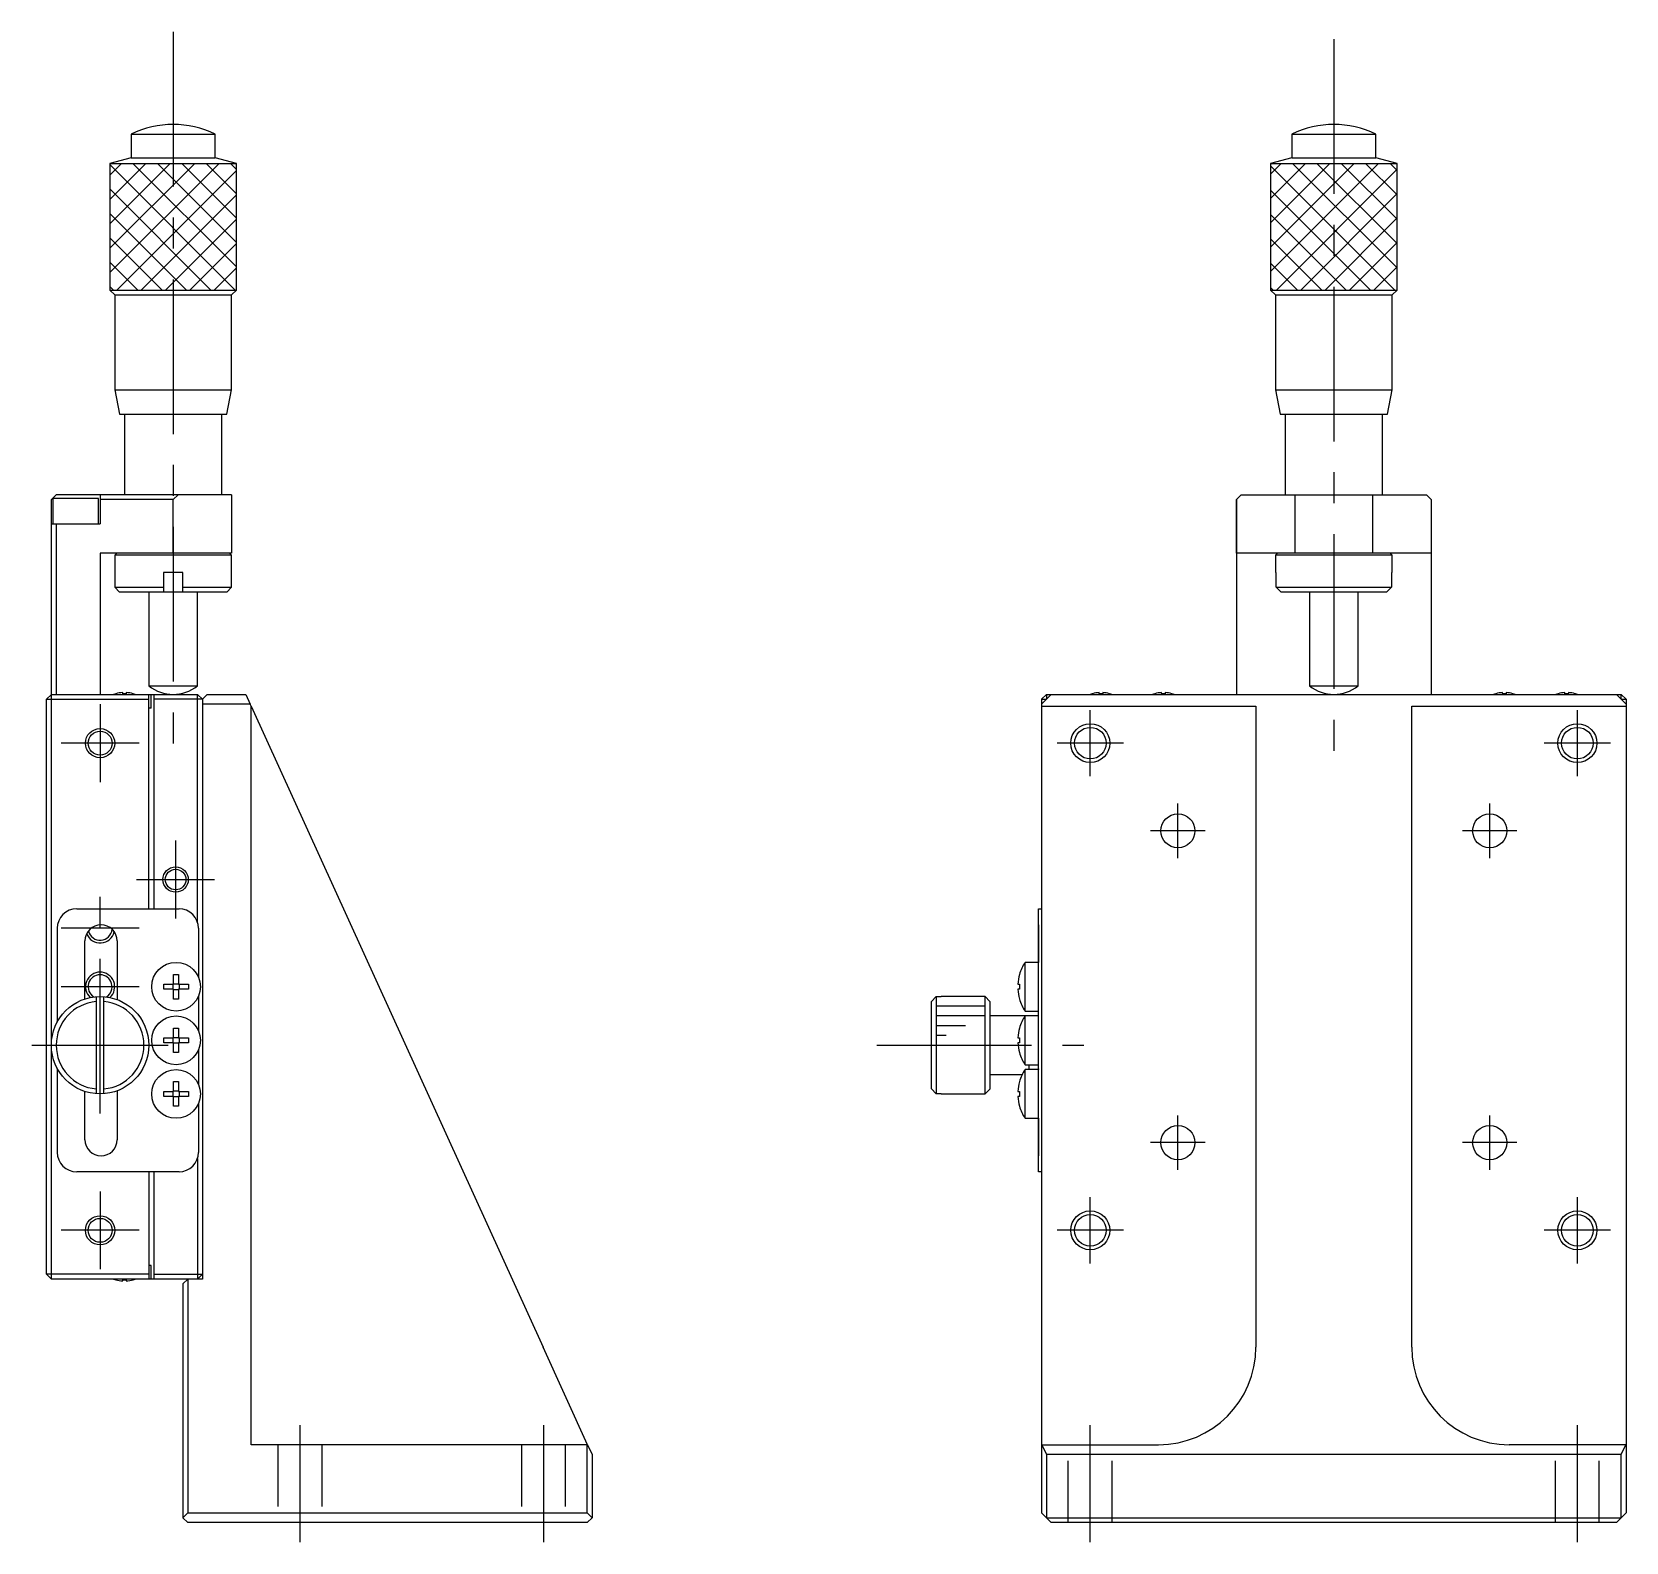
# Model space of a CAD drawing. Extents: x 0 to 348, y -8 to 312.
# Drawn here: x 184.5 to 348.1, y 94 to 249 of the extents above; entities that cross this region are included whole.
import ezdxf

# ---------------------------------------------------------------- set-up
doc = ezdxf.new("R2010")
doc.units = 0
doc.header["$LTSCALE"] = 0.5
doc.linetypes.add('CENTER', pattern=[50.8, 31.75, -6.35, 6.35, -6.35])
doc.linetypes.add('DASHED', pattern=[19.05, 12.7, -6.35])
for name, color, linetype in [('MSM_CENTER', 1, 'CENTER'), ('MSM_CONTINUOUS', 7, 'CONTINUOUS'), ('MSM_DASHED', 4, 'DASHED'), ('MSM_NARROW', 5, 'CONTINUOUS')]:
    doc.layers.add(name, color=color, linetype=linetype)

msp = doc.modelspace()

# ---------------------------------------------------------------- linework, layer by layer
at = {"layer": 'MSM_CENTER'}
for p, q in [((199.017079, 248.993005), (199.017079, 175.243005)), ((318.146709, 248.243005), (318.146709, 174.743005)), ((191.51708, 179.993001), (191.51708, 171.993002)), ((293.146706, 172.593009), (293.146706, 179.393009)), ((343.146706, 172.593009), (343.146706, 179.393009)), ((195.517078, 175.993002), (187.51708, 175.993002)), ((296.546706, 175.993009), (289.746706, 175.993009)), ((346.546706, 175.993009), (339.746706, 175.993009)), ((302.146706, 164.193009), (302.146706, 169.793009)), ((334.146706, 164.193009), (334.146706, 169.793009)), ((304.946706, 166.993009), (299.346706, 166.993009)), ((336.946706, 166.993009), (331.346706, 166.993009)), ((199.26708, 165.993003), (199.26708, 157.993004)), ((191.517079, 137.993002), (191.517079, 160.993002)), ((195.26708, 161.993004), (203.267079, 161.993004)), ((195.517078, 156.993003), (187.517079, 156.993003)), ((195.517078, 150.993002), (187.51708, 150.993002)), ((184.517079, 144.993002), (198.517079, 144.993002)), ((271.246709, 144.993002), (292.496709, 144.993002)), ((302.146706, 132.193009), (302.146706, 137.793009)), ((334.146706, 132.193009), (334.146706, 137.793009)), ((304.946706, 134.993009), (299.346706, 134.993009)), ((336.946706, 134.993009), (331.346706, 134.993009)), ((191.51708, 129.993001), (191.51708, 121.993002)), ((293.146706, 122.593009), (293.146706, 129.393009)), ((343.146706, 122.593009), (343.146706, 129.393009)), ((195.517078, 125.993002), (187.51708, 125.993002)), ((296.546706, 125.993009), (289.746706, 125.993009)), ((346.546706, 125.993009), (339.746706, 125.993009)), ((212.017079, 105.993002), (212.017079, 93.993002)), ((237.017079, 105.993002), (237.017079, 93.993002)), ((293.146709, 93.993002), (293.146709, 105.993002)), ((343.146709, 93.993002), (343.146709, 105.993002))]:
    msp.add_line(p, q, dxfattribs=at)
at = {"layer": 'MSM_CONTINUOUS'}
for p, q in [((194.717079, 238.493008), (203.317079, 238.493008)), ((194.717079, 238.493008), (194.717079, 236.082497)), ((203.317079, 236.082497), (203.317079, 238.493008)), ((313.846709, 238.493008), (322.446709, 238.493008)), ((313.846709, 238.493008), (313.846709, 236.082497)), ((322.446709, 236.082497), (322.446709, 238.493008)), ((194.717079, 236.082497), (192.51708, 235.493009)), ((194.717079, 236.082497), (203.317079, 236.082497)), ((205.517078, 235.493009), (203.317079, 236.082497)), ((313.846709, 236.082497), (311.64671, 235.493009)), ((313.846709, 236.082497), (322.446709, 236.082497)), ((324.646708, 235.493009), (322.446709, 236.082497)), ((192.51708, 235.493009), (205.517078, 235.493009)), ((192.51708, 235.493009), (192.51708, 222.493008)), ((205.517078, 222.493008), (205.517078, 235.493009)), ((311.64671, 235.493009), (324.646708, 235.493009)), ((311.64671, 235.493009), (311.64671, 222.493008)), ((324.646708, 222.493008), (324.646708, 235.493009)), ((192.51708, 222.493008), (205.517078, 222.493008)), ((192.51708, 222.493008), (193.017083, 221.993006)), ((193.017083, 221.993006), (205.017075, 221.993006)), ((193.017083, 221.993006), (193.017083, 212.243001)), ((205.017075, 221.993006), (205.517078, 222.493008)), ((205.017075, 212.243001), (205.017075, 221.993006)), ((311.64671, 222.493008), (324.646708, 222.493008)), ((311.64671, 222.493008), (312.146713, 221.993006)), ((312.146713, 221.993006), (324.146705, 221.993006)), ((312.146713, 221.993006), (312.146713, 212.243001)), ((324.146705, 221.993006), (324.646708, 222.493008)), ((324.146705, 212.243001), (324.146705, 221.993006)), ((193.017083, 212.243001), (205.017075, 212.243001)), ((193.017083, 212.243001), (193.517082, 209.743002)), ((204.517076, 209.743002), (205.017075, 212.243001)), ((312.146713, 212.243001), (324.146705, 212.243001)), ((312.146713, 212.243001), (312.646712, 209.743002)), ((323.646706, 209.743002), (324.146705, 212.243001)), ((193.517082, 209.743002), (204.517076, 209.743002)), ((194.017079, 209.743002), (194.017079, 201.493002)), ((204.017079, 201.493002), (204.017079, 209.743002)), ((312.646712, 209.743002), (323.646706, 209.743002)), ((313.146709, 209.743002), (313.146709, 201.493002)), ((323.146709, 201.493002), (323.146709, 209.743002)), ((186.517079, 200.993002), (187.017079, 201.493002)), ((205.017079, 201.493002), (187.017079, 201.493002)), ((191.517079, 201.493002), (191.517079, 198.493002)), ((199.517079, 201.493002), (199.017079, 200.993002)), ((205.017079, 201.493002), (205.017079, 195.493002)), ((308.146709, 200.993002), (308.646709, 201.493002)), ((308.646709, 201.493002), (327.646709, 201.493002)), ((314.146709, 201.493002), (314.146709, 195.493002)), ((322.146709, 195.493002), (322.146709, 201.493002)), ((328.146709, 200.993002), (327.646709, 201.493002)), ((186.517079, 120.993002), (186.517079, 200.993002)), ((191.367079, 201.093002), (186.667079, 201.093002)), ((186.667079, 201.093002), (186.667079, 198.493002)), ((191.367079, 198.493002), (191.367079, 201.093002)), ((199.017079, 200.993002), (191.517079, 200.993002)), ((199.017077, 195.493002), (199.017079, 200.993002)), ((308.146707, 195.493002), (308.146709, 200.993002)), ((308.146709, 200.993002), (308.146709, 180.993002)), ((328.146709, 200.993002), (328.146709, 180.993002)), ((186.517079, 198.493002), (191.517079, 198.493002)), ((187.017079, 198.493002), (187.017079, 180.993002)), ((205.017079, 195.493002), (191.517079, 195.493002)), ((191.517079, 195.493002), (191.517079, 180.993002)), ((193.217079, 195.493002), (193.017079, 195.293002)), ((205.017079, 195.293002), (193.017079, 195.293002)), ((193.017079, 195.293002), (193.017079, 191.993002)), ((205.017079, 195.293002), (204.817079, 195.493002)), ((205.017079, 191.993002), (205.017079, 195.293002)), ((328.146709, 195.493002), (308.146707, 195.493002)), ((308.146707, 195.493002), (308.146707, 180.993002)), ((312.346709, 195.493002), (312.146709, 195.293002)), ((324.146709, 195.293002), (312.146709, 195.293002)), ((312.146709, 195.293002), (312.146709, 193.493002)), ((324.146709, 195.293002), (323.946709, 195.493002)), ((324.146709, 193.493002), (324.146709, 195.293002)), ((200.017079, 193.493002), (198.017079, 193.493002)), ((198.017079, 193.493002), (198.017079, 191.493002)), ((200.017079, 191.493002), (200.017079, 193.493002)), ((312.230629, 193.493002), (312.146709, 193.493002)), ((312.230629, 191.993002), (312.230629, 193.493002)), ((324.146709, 193.493002), (324.062789, 193.493002)), ((324.062789, 193.493002), (324.062789, 191.993002)), ((193.017079, 191.993002), (198.017079, 191.993002)), ((193.017079, 191.993002), (193.517079, 191.493002)), ((204.517079, 191.493002), (193.517079, 191.493002)), ((196.517083, 191.493002), (196.517083, 181.870511)), ((200.017079, 191.993002), (205.017079, 191.993002)), ((201.517075, 181.870511), (201.517075, 191.493002)), ((204.517079, 191.493002), (205.017079, 191.993002)), ((312.230629, 191.993002), (324.062789, 191.993002)), ((312.738382, 191.493002), (312.230629, 191.993002)), ((323.555036, 191.493002), (312.738382, 191.493002)), ((315.646713, 191.493002), (315.646713, 181.870511)), ((320.646705, 181.870511), (320.646705, 191.493002)), ((324.062789, 191.993002), (323.555036, 191.493002)), ((196.517083, 181.870511), (201.517075, 181.870511)), ((315.646713, 181.870511), (320.646705, 181.870511)), ((186.017079, 180.493002), (186.517079, 180.993002)), ((186.017079, 121.493002), (186.017079, 180.493002)), ((186.017079, 180.493002), (196.517079, 180.493002)), ((186.517079, 180.993002), (201.517079, 180.993002)), ((193.130717, 181.062523), (193.128463, 181.067146)), ((193.837079, 181.062523), (193.837079, 181.18286)), ((194.197079, 181.062523), (193.837079, 181.062523)), ((194.197079, 181.18286), (194.197079, 181.062523)), ((194.905695, 181.067146), (194.90344, 181.062523)), ((196.517079, 158.993002), (196.517079, 180.993002)), ((196.767079, 179.593002), (196.767079, 180.993002)), ((197.017079, 180.993002), (197.017079, 158.993002)), ((202.017079, 180.493002), (197.017079, 180.493002)), ((201.517079, 157.617501), (201.517079, 180.993002)), ((201.517079, 180.993002), (202.017079, 180.493002)), ((202.017079, 180.493002), (202.517079, 180.993002)), ((202.017079, 180.493002), (202.017079, 120.993002)), ((206.926157, 179.993002), (202.017079, 179.993002)), ((202.517079, 180.993002), (206.470431, 180.993002)), ((206.470431, 180.993002), (206.926157, 179.993002)), ((207.017079, 179.793492), (206.926157, 179.993002)), ((288.646709, 180.993002), (288.146709, 180.493002)), ((289.146709, 180.993002), (288.146709, 179.993002)), ((288.146709, 180.493002), (288.646709, 180.493002)), ((288.146709, 180.493002), (288.146709, 96.993002)), ((288.646709, 180.993002), (288.646709, 180.493002)), ((288.646709, 180.993002), (347.646709, 180.993002)), ((293.360348, 181.062523), (293.358093, 181.067146)), ((294.066709, 181.062523), (294.066709, 181.18286)), ((294.426709, 181.062523), (294.066709, 181.062523)), ((294.426709, 181.18286), (294.426709, 181.062523)), ((295.135325, 181.067146), (295.133071, 181.062523)), ((299.760348, 181.062523), (299.758093, 181.067146)), ((300.466709, 181.062523), (300.466709, 181.18286)), ((300.826709, 181.062523), (300.466709, 181.062523)), ((300.826709, 181.18286), (300.826709, 181.062523)), ((301.535325, 181.067146), (301.533071, 181.062523)), ((334.760348, 181.062523), (334.758093, 181.067146)), ((335.466709, 181.062523), (335.466709, 181.18286)), ((335.826709, 181.062523), (335.466709, 181.062523)), ((335.826709, 181.18286), (335.826709, 181.062523)), ((336.535325, 181.067146), (336.533071, 181.062523)), ((341.160348, 181.062523), (341.158093, 181.067146)), ((341.866709, 181.062523), (341.866709, 181.18286)), ((342.226709, 181.062523), (341.866709, 181.062523)), ((342.226709, 181.18286), (342.226709, 181.062523)), ((342.935325, 181.067146), (342.933071, 181.062523)), ((348.146709, 179.993002), (347.146709, 180.993002)), ((347.646709, 180.493002), (347.646709, 180.993002)), ((348.146709, 180.493002), (347.646709, 180.993002)), ((347.646709, 180.493002), (348.146709, 180.493002)), ((348.146709, 180.493002), (348.146709, 96.993002)), ((196.767079, 179.593002), (196.517079, 179.593002)), ((207.017079, 103.993002), (207.017079, 179.793492)), ((207.017079, 179.793492), (237.00409, 113.993002)), ((288.146709, 179.793492), (310.146709, 179.793492)), ((310.146709, 179.793492), (310.146709, 113.993002)), ((326.146709, 179.793492), (348.146709, 179.793492)), ((326.146709, 113.993002), (326.146709, 179.793492)), ((189.117079, 158.993002), (199.617079, 158.993002)), ((287.846709, 131.993002), (287.846709, 158.993002)), ((287.846709, 158.993002), (288.146709, 158.993002)), ((287.846707, 157.343002), (287.846707, 155.693002)), ((187.117079, 156.993002), (187.117079, 147.36787)), ((189.967079, 149.746684), (189.967079, 155.693002)), ((193.267079, 155.693002), (193.267079, 149.67675)), ((201.617079, 156.993002), (201.617079, 151.972797)), ((287.846707, 155.693002), (287.846708, 153.493002)), ((199.057079, 152.251591), (199.577079, 152.251591)), ((199.057079, 151.253002), (199.057079, 152.251591)), ((199.577079, 152.251591), (199.577079, 151.253002)), ((285.877273, 152.254935), (285.884128, 152.251591)), ((286.455052, 148.493002), (286.455052, 153.493002)), ((287.846709, 153.493002), (286.455052, 153.493002)), ((198.058489, 151.253002), (199.057079, 151.253002)), ((198.058489, 150.733002), (198.058489, 151.253002)), ((199.057079, 150.733002), (198.058489, 150.733002)), ((199.015704, 150.733002), (199.015704, 151.253002)), ((199.057079, 151.294377), (199.577079, 151.294377)), ((199.057079, 149.734412), (199.057079, 150.733002)), ((199.577079, 150.691627), (199.057079, 150.691627)), ((199.577079, 151.253002), (200.575668, 151.253002)), ((199.577079, 150.733002), (199.577079, 149.734412)), ((200.575668, 150.733002), (199.577079, 150.733002)), ((199.618454, 151.253002), (199.618454, 150.733002)), ((200.575668, 151.253002), (200.575668, 150.733002)), ((285.711757, 151.253002), (285.884128, 151.253002)), ((285.884128, 150.733002), (285.711757, 150.733002)), ((285.884128, 151.253002), (285.884128, 150.733002)), ((191.117079, 149.976976), (191.117079, 140.009027)), ((191.917079, 140.009027), (191.917079, 149.976976)), ((199.577079, 149.734412), (199.057079, 149.734412)), ((201.617079, 150.013206), (201.617079, 146.472797)), ((276.846709, 149.475189), (277.346709, 149.976976)), ((276.846709, 140.510815), (276.846709, 149.475189)), ((277.346709, 149.976976), (277.346709, 140.009027)), ((277.346709, 149.976976), (277.846709, 149.976976)), ((277.846709, 149.976976), (277.846709, 149.993002)), ((282.346709, 149.993002), (277.846709, 149.993002)), ((282.346709, 139.993002), (282.346709, 149.993002)), ((282.846709, 149.493002), (282.346709, 149.993002)), ((282.846709, 149.493002), (282.846709, 140.493002)), ((285.884128, 149.734412), (285.877273, 149.731069)), ((287.846709, 147.993002), (282.846709, 147.993002)), ((286.455052, 148.493002), (287.846709, 148.493002)), ((286.455052, 142.993002), (286.455052, 147.993002)), ((287.846708, 147.993002), (287.846708, 148.493002)), ((198.058489, 145.753002), (199.057079, 145.753002)), ((198.058489, 145.233002), (198.058489, 145.753002)), ((199.015704, 145.233002), (199.015704, 145.753002)), ((199.057079, 146.751591), (199.577079, 146.751591)), ((199.057079, 145.753002), (199.057079, 146.751591)), ((199.057079, 145.794377), (199.577079, 145.794377)), ((199.577079, 146.751591), (199.577079, 145.753002)), ((199.577079, 145.753002), (200.575668, 145.753002)), ((199.618454, 145.753002), (199.618454, 145.233002)), ((200.575668, 145.753002), (200.575668, 145.233002)), ((285.711757, 145.753002), (285.884128, 145.753002)), ((285.877273, 146.754935), (285.884128, 146.751591)), ((285.884128, 145.753002), (285.884128, 145.233002)), ((199.057079, 145.233002), (198.058489, 145.233002)), ((199.057079, 144.234412), (199.057079, 145.233002)), ((199.577079, 145.191627), (199.057079, 145.191627)), ((199.577079, 144.234412), (199.057079, 144.234412)), ((199.577079, 145.233002), (199.577079, 144.234412)), ((200.575668, 145.233002), (199.577079, 145.233002)), ((201.617079, 144.513206), (201.617079, 140.972797)), ((285.884128, 145.233002), (285.711757, 145.233002)), ((285.884128, 144.234412), (285.877273, 144.231069)), ((187.117079, 142.618133), (187.117079, 133.993002)), ((286.455052, 142.993002), (287.846709, 142.993002)), ((286.455052, 137.493002), (286.455052, 142.493002)), ((287.846709, 142.493002), (286.455052, 142.493002)), ((286.846709, 142.993002), (286.846709, 142.493002)), ((287.846709, 142.556303), (287.846707, 142.493002)), ((199.057079, 141.251591), (199.577079, 141.251591)), ((199.057079, 140.253002), (199.057079, 141.251591)), ((199.577079, 141.251591), (199.577079, 140.253002)), ((282.846709, 141.993002), (286.16558, 141.993002)), ((285.877273, 141.254935), (285.884128, 141.251591)), ((189.967079, 135.293002), (189.967079, 140.239319)), ((193.267079, 140.309253), (193.267079, 135.293002)), ((198.058489, 140.253002), (199.057079, 140.253002)), ((198.058489, 139.733002), (198.058489, 140.253002)), ((199.057079, 139.733002), (198.058489, 139.733002)), ((199.015704, 139.733002), (199.015704, 140.253002)), ((199.057079, 140.294377), (199.577079, 140.294377)), ((199.057079, 138.734412), (199.057079, 139.733002)), ((199.577079, 139.691627), (199.057079, 139.691627)), ((199.577079, 140.253002), (200.575668, 140.253002)), ((199.577079, 139.733002), (199.577079, 138.734412)), ((200.575668, 139.733002), (199.577079, 139.733002)), ((199.618454, 140.253002), (199.618454, 139.733002)), ((200.575668, 140.253002), (200.575668, 139.733002)), ((277.346709, 140.009027), (276.846709, 140.510815)), ((277.846709, 140.009027), (277.346709, 140.009027)), ((277.846709, 139.993002), (277.846709, 140.009027)), ((277.846709, 139.993002), (282.346709, 139.993002)), ((282.346709, 139.993002), (282.846709, 140.493002)), ((285.711757, 140.253002), (285.884128, 140.253002)), ((285.884128, 139.733002), (285.711757, 139.733002)), ((285.884128, 140.253002), (285.884128, 139.733002)), ((199.577079, 138.734412), (199.057079, 138.734412)), ((201.617079, 139.013206), (201.617079, 133.993002)), ((285.884128, 138.734412), (285.877273, 138.731069)), ((286.455052, 137.493002), (287.846709, 137.493002)), ((287.846707, 137.493002), (287.846707, 133.643002)), ((201.517079, 133.368502), (201.517079, 120.993002)), ((199.617079, 131.993002), (189.117079, 131.993002)), ((196.517079, 131.993002), (196.517079, 120.993002)), ((197.017079, 131.993002), (197.017079, 120.993002)), ((288.146709, 131.993002), (287.846709, 131.993002)), ((196.517079, 121.493002), (186.017079, 121.493002)), ((186.517079, 120.993002), (186.017079, 121.493002)), ((196.767079, 122.393002), (196.517079, 122.393002)), ((196.767079, 120.993002), (196.767079, 122.393002)), ((197.017079, 121.493002), (202.017079, 121.493002)), ((201.517079, 120.993002), (202.017079, 121.493002)), ((202.017079, 120.993002), (186.517079, 120.993002)), ((193.128463, 120.918858), (193.130717, 120.92348)), ((193.837079, 120.92348), (194.197079, 120.92348)), ((193.837079, 120.803143), (193.837079, 120.92348)), ((194.197079, 120.92348), (194.197079, 120.803143)), ((194.90344, 120.92348), (194.905695, 120.918858)), ((200.017079, 120.493002), (200.517079, 120.993002)), ((200.017079, 120.493002), (200.017079, 96.493002)), ((200.517079, 120.993002), (200.517079, 96.993002)), ((241.561353, 103.993002), (237.00409, 113.993002)), ((241.561353, 103.993002), (207.017079, 103.993002)), ((241.517079, 96.993002), (241.517079, 103.993002)), ((241.561353, 103.993002), (242.017079, 102.993002)), ((288.146709, 103.993002), (300.146709, 103.993002)), ((288.190983, 103.993002), (288.646709, 102.993002)), ((348.146709, 103.993002), (336.146709, 103.993002)), ((347.646709, 102.993002), (348.102435, 103.993002)), ((242.017079, 102.993002), (242.017079, 96.493002)), ((288.646709, 102.993002), (288.646709, 96.493002)), ((347.646709, 102.993002), (288.646709, 102.993002)), ((347.646709, 96.493002), (347.646709, 102.993002)), ((200.517079, 96.993002), (200.017079, 96.493002)), ((200.517079, 96.993002), (241.517079, 96.993002)), ((242.017079, 96.493002), (241.517079, 96.993002)), ((289.146709, 95.993002), (288.146709, 96.993002)), ((348.146709, 96.993002), (347.146709, 95.993002)), ((200.517079, 95.993002), (200.017079, 96.493002)), ((241.517079, 95.993002), (200.517079, 95.993002)), ((241.517079, 95.993002), (242.017079, 96.493002)), ((288.646709, 96.493002), (347.646709, 96.493002)), ((347.146709, 95.993002), (289.146709, 95.993002))]:
    msp.add_line(p, q, dxfattribs=at)
for centre, radius in [((191.51708, 175.993002), 1.2295), ((293.146706, 175.993009), 1.621), ((343.146706, 175.993009), 1.621), ((302.146709, 166.993002), 1.75), ((334.146709, 166.993002), 1.75), ((199.267079, 161.993004), 1.0565), ((199.317079, 150.993002), 2.5), ((191.517079, 144.993002), 5), ((199.317079, 145.493002), 2.5), ((199.317079, 139.993002), 2.5), ((302.146709, 134.993002), 1.75), ((334.146709, 134.993002), 1.75), ((191.51708, 125.993002), 1.2295), ((293.146706, 125.993009), 1.621), ((343.146706, 125.993009), 1.621)]:
    msp.add_circle(centre, radius, dxfattribs=at)
for centre, radius, start, end in [((199.017079, 229.748007), 9.745001, 63.816209, 116.183791), ((318.146707, 229.748007), 9.745001, 63.816202, 116.183785), ((199.017079, 184.993006), 3.999997, 231.317811, 308.68221534), ((318.146706, 184.993006), 3.999997, 231.317827, 308.68221534), ((194.017079, 177.993002), 3.2, 106.122533, 110.364135), ((194.017079, 177.993002), 3.194933, 93.229709, 106.106712), ((194.017079, 177.993002), 3.194933, 73.893288, 86.770291), ((194.017079, 177.993002), 3.2, 69.635865, 73.877467), ((294.246709, 177.993002), 3.2, 106.122533, 110.364135), ((294.246709, 177.993002), 3.194933, 93.229709, 106.106712), ((294.246709, 177.993002), 3.194933, 73.893288, 86.770291), ((294.246709, 177.993002), 3.2, 69.635865, 73.877467), ((300.646709, 177.993002), 3.2, 106.122533, 110.364135), ((300.646709, 177.993002), 3.194933, 93.229709, 106.106712), ((300.646709, 177.993002), 3.194933, 73.893288, 86.770291), ((300.646709, 177.993002), 3.2, 69.635865, 73.877467), ((335.646709, 177.993002), 3.2, 106.122533, 110.364135), ((335.646709, 177.993002), 3.194933, 93.229709, 106.106712), ((335.646709, 177.993002), 3.194933, 73.893288, 86.770291), ((335.646709, 177.993002), 3.2, 69.635865, 73.877467), ((342.046709, 177.993002), 3.2, 106.122533, 110.364135), ((342.046709, 177.993002), 3.194933, 93.229709, 106.106712), ((342.046709, 177.993002), 3.194933, 73.893288, 86.770291), ((342.046709, 177.993002), 3.2, 69.635865, 73.877467), ((189.117079, 156.993002), 2, 90, 180), ((199.617079, 156.993002), 2, 0, 90), ((191.617079, 155.693002), 1.65, 0, 180), ((191.517078, 156.993003), 1.2295, 193.17481792, 355.62262986), ((191.517078, 150.993002), 1.2295, 302.00316577, 237.99684377), ((290.196709, 150.993002), 4.492483, 163.73057, 176.682184), ((290.196709, 150.993002), 4.5, 146.251011, 163.714157), ((290.196709, 150.993002), 4.492483, 183.317816, 196.26943), ((191.517079, 144.993002), 4.5, 95.099689, 264.900311), ((191.517079, 144.993002), 4.5, 275.099689, 84.900311), ((290.196709, 150.993002), 4.5, 196.285843, 213.748989), ((290.196709, 145.493002), 4.5, 146.251011, 163.714157), ((290.196709, 145.493002), 4.492483, 163.73057, 176.682184), ((290.196709, 145.493002), 4.492483, 183.317816, 196.26943), ((290.196709, 145.493002), 4.5, 196.285843, 213.748989), ((290.196709, 139.993002), 4.5, 146.251011, 163.714157), ((290.196709, 139.993002), 4.492483, 163.73057, 176.682184), ((290.196709, 139.993002), 4.492483, 183.317816, 196.26943), ((290.196709, 139.993002), 4.5, 196.285843, 213.748989), ((191.617079, 135.293002), 1.65, 180, 0), ((189.117079, 133.993002), 2, 180, 270), ((199.617079, 133.993002), 2, 270, 0), ((194.017079, 123.993002), 3.2, 249.635865, 253.877467), ((194.017079, 123.993002), 3.194933, 253.893288, 266.770291), ((194.017079, 123.993002), 3.194933, 273.229709, 286.106712), ((194.017079, 123.993002), 3.2, 286.122533, 290.364135), ((300.146709, 113.993002), 10, 270, 0), ((336.146709, 113.993002), 10, 180, 270)]:
    msp.add_arc(centre, radius, start, end, dxfattribs=at)
at = {"layer": 'MSM_DASHED'}
for p, q in [((209.767079, 103.993002), (209.767079, 95.993002)), ((214.267079, 103.993002), (214.267079, 95.993002)), ((234.767079, 103.993002), (234.767079, 95.993002)), ((239.267079, 103.993002), (239.267079, 95.993002)), ((290.896709, 95.993002), (290.896709, 103.993002)), ((295.396709, 95.993002), (295.396709, 103.993002)), ((340.896709, 95.993002), (340.896709, 103.993002)), ((345.396709, 95.993002), (345.396709, 103.993002))]:
    msp.add_line(p, q, dxfattribs=at)
at = {"layer": 'MSM_NARROW'}
for p, q in [((192.51708, 234.283684), (193.726405, 235.493009)), ((192.51708, 231.783684), (196.226405, 235.493009)), ((192.51708, 229.283684), (198.726405, 235.493009)), ((192.51708, 226.783684), (201.226405, 235.493009)), ((192.51708, 224.283684), (203.726405, 235.493009)), ((192.51708, 235.369698), (205.39377, 222.493008)), ((193.226404, 222.493008), (205.517078, 234.783682)), ((194.893769, 235.493009), (205.517078, 224.8697)), ((197.393769, 235.493009), (205.517078, 227.3697)), ((199.893769, 235.493009), (205.517078, 229.8697)), ((202.393769, 235.493009), (205.517078, 232.3697)), ((204.893769, 235.493009), (205.517078, 234.8697)), ((311.64671, 234.392944), (312.746774, 235.493009)), ((311.64671, 231.892944), (315.246774, 235.493009)), ((311.64671, 229.392944), (317.746774, 235.493009)), ((311.64671, 226.892944), (320.246774, 235.493009)), ((311.64671, 224.392944), (322.746774, 235.493009)), ((311.64671, 235.260438), (324.41414, 222.493008)), ((312.246773, 222.493008), (324.646708, 234.892942)), ((313.914139, 235.493009), (324.646708, 224.76044)), ((316.414139, 235.493009), (324.646708, 227.26044)), ((318.914139, 235.493009), (324.646708, 229.76044)), ((321.414139, 235.493009), (324.646708, 232.26044)), ((323.914139, 235.493009), (324.646708, 234.76044)), ((192.51708, 232.869698), (202.89377, 222.493008)), ((311.64671, 232.760438), (321.91414, 222.493008)), ((314.746773, 222.493008), (324.646708, 232.392942)), ((195.726404, 222.493008), (205.517078, 232.283682)), ((192.51708, 230.369698), (200.39377, 222.493008)), ((198.226404, 222.493008), (205.517078, 229.783682)), ((311.64671, 230.260438), (319.41414, 222.493008)), ((317.246773, 222.493008), (324.646708, 229.892942)), ((192.51708, 227.869698), (197.89377, 222.493008)), ((311.64671, 227.760438), (316.91414, 222.493008)), ((200.726404, 222.493008), (205.517078, 227.283682)), ((319.746773, 222.493008), (324.646708, 227.392942)), ((192.51708, 225.369698), (195.39377, 222.493008)), ((203.226404, 222.493008), (205.517078, 224.783682)), ((311.64671, 225.260438), (314.41414, 222.493008)), ((322.246773, 222.493008), (324.646708, 224.892942)), ((192.51708, 222.869698), (192.89377, 222.493008)), ((311.64671, 222.760438), (311.91414, 222.493008)), ((282.346709, 148.993002), (277.346709, 148.993002)), ((282.346709, 147.993002), (277.346709, 147.993002)), ((280.346709, 146.993002), (277.346709, 146.993002)), ((278.346709, 145.993002), (277.346709, 145.993002))]:
    msp.add_line(p, q, dxfattribs=at)
for centre, radius in [((191.51708, 175.993002), 1.5), ((293.146706, 175.993009), 2), ((343.146706, 175.993009), 2), ((199.267079, 161.993004), 1.3), ((293.146706, 125.993009), 2), ((343.146706, 125.993009), 2), ((191.51708, 125.993002), 1.5)]:
    msp.add_circle(centre, radius, dxfattribs=at)
for centre, start, end in [((191.517078, 156.993003), 202.68813275, 346.10931504), ((191.517078, 150.993002), 312.59881767, 227.40119188)]:
    msp.add_arc(centre, 1.5, start, end, dxfattribs=at)

doc.saveas('drawing.dxf')
